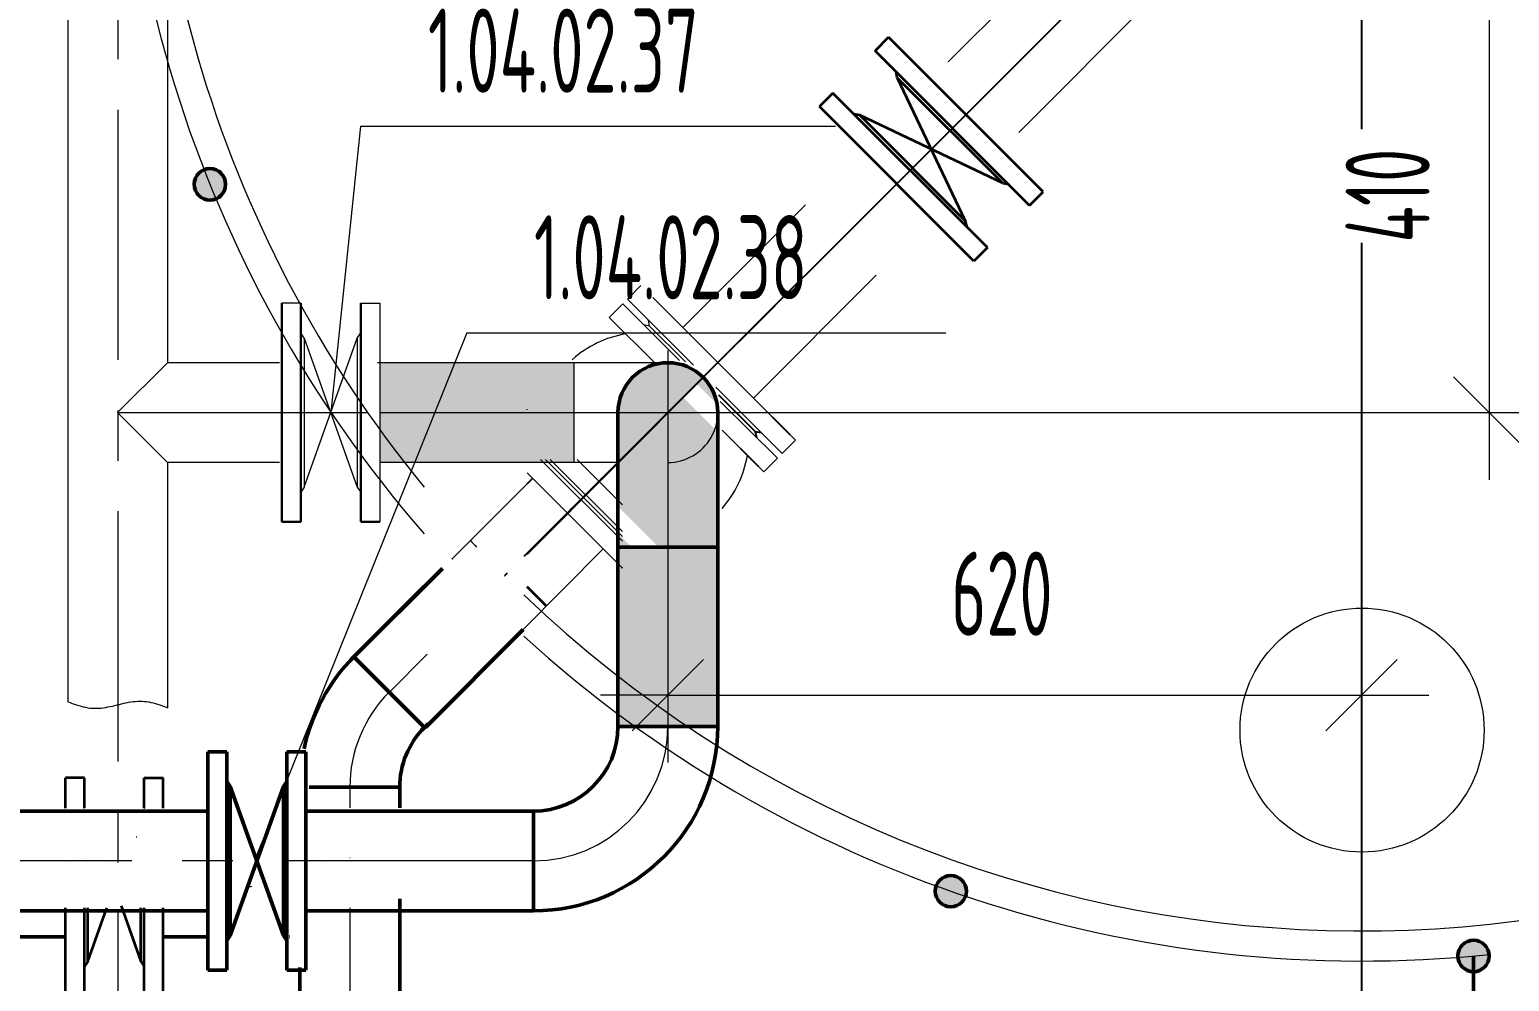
# Model space of a CAD drawing. Header units: millimetres. Extents: x -2281 to 17340, y -2563 to 4166.
# Drawn here: x 559.22 to 603.23, y 430.45 to 458.75 of the extents above; entities that cross this region are included whole.
import ezdxf

# ---------------------------------------------------------------- set-up
doc = ezdxf.new("R2010")
doc.units = ezdxf.units.MM
for name, pattern in [('K5LT32775', [0]), ('K5LT32783', [0]), ('K5LT32784', [0]), ('K5LT32788', [0]), ('K5LT32789', [0]), ('K5LT32794', [0]), ('K5LT32801', [0]), ('K5LT32832', [0]), ('K5LT32841', [0]), ('K5LT32842', [0.2, 0.125, -0.025, 0.025, -0.025]), ('K5LT32849', [0]), ('K5LT32850', [180.2, 120, -30, 0.2, -30]), ('K5LT32852', [6.25, 4.75, -1.5]), ('K5LT32855', [0]), ('K5LT32873', [11.999999, 6, -6]), ('K5LT_AXLED', [11.939881, 7.439881, -1.5, 1.5, -1.5]), ('K5LT_THIN', [0]), ('K5LT_THIN_INCLUDED_TO_HATCHING', [0])]:
    doc.linetypes.add(name, pattern=pattern)
doc.layers.add('Системный слой', color=7, linetype='Continuous')
doc.styles.add('KDIMTEXTSTYLE', font='GOST_AU.SHX', dxfattribs={"width": 0.96, "oblique": 15, "height": 5})
doc.styles.add('KTEXTSTYLE', font='GOST_AU.SHX', dxfattribs={"width": 0.96, "height": 5})
doc.dimstyles.new('KDIMSTYLE (0.03)', dxfattribs={"dimtxt": 5, "dimasz": 1, "dimexe": 2, "dimexo": 0, "dimgap": 1, "dimtad": 1, "dimlfac": 30, "dimtxsty": 'KDIMTEXTSTYLE', "dimsah": 1, "dimcen": 0, "dimdle": 1, "dimadec": 0, "dimazin": 0, "dimtfac": 0.667, "dimtmove": 0, "dimatfit": 3, "dimfxl": 1, "dimtvp": 1, "dimtolj": 1, "dimtzin": 0, "dimarcsym": 0})

# ---------------------------------------------------------------- blocks, each defined once
blk = doc.blocks.new('U773')
at = {"layer": 'Системный слой', "color": 7, "linetype": 'K5LT_THIN_INCLUDED_TO_HATCHING', "lineweight": 13}
for p, q in [((560.362, 438.763), (560.427, 438.738)), ((560.427, 438.738), (560.493, 438.714)), ((562.097, 438.732), (562.164, 438.745)), ((562.164, 438.745), (562.232, 438.757)), ((562.232, 438.757), (562.299, 438.766)), ((562.299, 438.766), (562.366, 438.773)), ((562.366, 438.773), (562.433, 438.778)), ((562.433, 438.778), (562.5, 438.779)), ((562.5, 438.779), (562.567, 438.778)), ((562.567, 438.778), (562.634, 438.774)), ((562.634, 438.774), (562.7, 438.767)), ((562.7, 438.767), (562.766, 438.757)), ((562.766, 438.757), (562.832, 438.744)), ((562.832, 438.744), (562.898, 438.729)), ((560.493, 438.714), (560.558, 438.69)), ((560.558, 438.69), (560.623, 438.667)), ((560.623, 438.667), (560.689, 438.647)), ((560.689, 438.647), (560.755, 438.628)), ((560.755, 438.628), (560.82, 438.611)), ((560.82, 438.611), (560.886, 438.597)), ((560.886, 438.597), (560.952, 438.585)), ((560.952, 438.585), (561.019, 438.576)), ((561.019, 438.576), (561.085, 438.57)), ((561.085, 438.57), (561.152, 438.567)), ((561.152, 438.567), (561.218, 438.567)), ((561.218, 438.567), (561.285, 438.57)), ((561.285, 438.57), (561.353, 438.575)), ((561.353, 438.575), (561.42, 438.583)), ((561.42, 438.583), (561.487, 438.594)), ((561.487, 438.594), (561.555, 438.606)), ((561.555, 438.606), (561.622, 438.62)), ((561.622, 438.62), (561.69, 438.635)), ((561.69, 438.635), (561.758, 438.651)), ((561.758, 438.651), (561.826, 438.668)), ((561.826, 438.668), (561.893, 438.685)), ((561.893, 438.685), (561.961, 438.702)), ((561.961, 438.702), (562.029, 438.717)), ((562.029, 438.717), (562.097, 438.732)), ((562.898, 438.729), (562.964, 438.711)), ((562.964, 438.711), (563.029, 438.691)), ((563.029, 438.691), (563.095, 438.669)), ((563.095, 438.669), (563.16, 438.647)), ((563.16, 438.647), (563.225, 438.622)), ((563.225, 438.622), (563.291, 438.598)), ((563.291, 438.598), (563.329, 438.583))]:
    blk.add_line(p, q, dxfattribs=at)
blk = doc.blocks.new('U970')
at = {"layer": 'Системный слой', "color": 5, "linetype": 'K5LT32775', "lineweight": 50, "true_color": 0x0000ff}
for p, q in [((576.72, 438.027), (579.687, 438.027)), ((574.204, 435.511), (574.204, 432.544))]:
    blk.add_line(p, q, dxfattribs=at)
at = {"layer": 'Системный слой', "color": 30, "linetype": 'K5LT_AXLED', "lineweight": 13, "true_color": 0xff8000}
blk.add_arc((574.204, 438.027), 4, 270, 0, dxfattribs=at)
at = {"layer": 'Системный слой', "color": 5, "linetype": 'K5LT32775', "lineweight": 50, "true_color": 0x0000ff}
for radius in [5.483, 2.517]:
    blk.add_arc((574.204, 438.027), radius, 270, 0, dxfattribs=at)
blk = doc.blocks.new('U969')
at = {"layer": 'Системный слой', "true_color": 0xffffff}
blk.add_hatch(color=7, dxfattribs=at).paths.add_polyline_path([(576.72, 443.357), (576.72, 438.027), (579.687, 438.027), (579.687, 443.369)])
at = {"layer": 'Системный слой', "color": 30, "linetype": 'K5LT_AXLED', "lineweight": 13, "true_color": 0xff8000}
for p, q in [((578.204, 449.204), (578.204, 438.027)), ((574.204, 434.027), (549.472, 434.027))]:
    blk.add_line(p, q, dxfattribs=at)
at = {"layer": 'Системный слой', "color": 5, "linetype": 'K5LT32775', "lineweight": 50, "true_color": 0x0000ff}
for p, q in [((576.72, 447.361), (576.72, 438.027)), ((579.687, 447.361), (579.687, 438.027)), ((576.72, 443.357), (579.687, 443.357)), ((564.525, 437.277), (564.525, 430.777)), ((565.092, 437.277), (564.525, 437.277)), ((564.525, 437.053), (564.525, 436.311)), ((565.092, 437.277), (565.092, 430.777)), ((566.87, 437.277), (566.87, 430.777)), ((566.87, 437.277), (567.437, 437.277)), ((567.437, 437.277), (567.437, 430.777)), ((567.437, 437.053), (567.437, 436.311)), ((565.192, 436.244), (565.092, 436.394)), ((565.192, 436.244), (566.77, 431.811)), ((565.192, 431.811), (566.77, 436.244)), ((565.192, 436.244), (565.192, 431.811)), ((566.77, 436.244), (566.87, 436.394)), ((566.77, 436.244), (566.77, 431.811)), ((551.163, 435.511), (564.525, 435.511)), ((574.204, 435.511), (567.437, 435.511)), ((564.525, 432.544), (551.163, 432.544)), ((574.204, 432.544), (567.437, 432.544)), ((565.192, 431.811), (565.092, 431.661)), ((566.77, 431.811), (566.87, 431.661)), ((565.092, 430.777), (564.525, 430.777)), ((566.87, 430.777), (567.437, 430.777))]:
    blk.add_line(p, q, dxfattribs=at)
for centre, start, end in [((578.204, 447.361), 0, 180), ((551.163, 434.027), 90, 270)]:
    blk.add_arc(centre, 1.483, start, end, dxfattribs=at)
at = {"layer": 'Системный слой'}
blk.add_blockref('U970', (0, 0), dxfattribs=at)
blk = doc.blocks.new('U1026')
at = {"layer": 'Системный слой', "color": 3, "linetype": 'K5LT32849', "lineweight": 18, "true_color": 0x00ff00}
blk.add_circle((598.847, 437.919), 3.629, dxfattribs=at)
blk = doc.blocks.new('U1022')
at = {"layer": 'Системный слой'}
blk.add_blockref('U1026', (0, 0), dxfattribs=at)
blk = doc.blocks.new('U1021')
at = {"layer": 'Системный слой', "color": 3, "linetype": 'K5LT32850', "lineweight": 25, "true_color": 0x00ff00}
for p, q in [((598.829, 506.811), (598.829, 429.157)), ((626.284, 495.439), (573.92, 443.076)), ((573.426, 442.582), (573.346, 442.502))]:
    blk.add_line(p, q, dxfattribs=at)
at = {"layer": 'Системный слой', "color": 3, "linetype": 'K5LT32849', "lineweight": 18, "true_color": 0x00ff00}
for start, end in [(226.2767, 34.5715), (173.1088, 219.3309), (222.6627, 223.1012), (225, 225.0218)]:
    blk.add_arc((598.829, 467.984), 36.037, start, end, dxfattribs=at)
at = {"layer": 'Системный слой'}
blk.add_blockref('U1022', (0, 0), dxfattribs=at)
blk = doc.blocks.new('U1032')
at = {"layer": 'Системный слой', "true_color": 0xffffff}
blk.add_hatch(color=7, dxfattribs=at).paths.add_polyline_path([(569.636, 445.877), (575.404, 445.877), (575.404, 448.844), (569.636, 448.844)])
at = {"layer": 'Системный слой', "color": 7, "linetype": 'K5LT_THIN_INCLUDED_TO_HATCHING', "lineweight": 13}
for p, q in [((569.636, 450.611), (569.636, 444.111)), ((578.205, 448.844), (569.569, 448.844)), ((575.404, 448.844), (575.404, 445.877)), ((576.736, 445.877), (569.636, 445.877))]:
    blk.add_line(p, q, dxfattribs=at)
at = {"layer": 'Системный слой', "color": 30, "linetype": 'K5LT_AXLED', "lineweight": 13, "true_color": 0xff8000}
blk.add_line((569.636, 447.361), (575.404, 447.361), dxfattribs=at)
blk = doc.blocks.new('U1054')
at = {"layer": 'Системный слой', "color": 5, "linetype": 'K5LT32832', "lineweight": 35, "true_color": 0x0000ff}
for p, q in [((560.864, 423.173), (560.297, 423.173)), ((560.297, 423.173), (560.297, 416.673)), ((560.297, 422.949), (560.297, 422.207)), ((560.864, 423.173), (560.864, 416.673)), ((562.642, 423.173), (562.642, 416.673)), ((562.642, 423.173), (563.209, 423.173)), ((563.209, 423.173), (563.209, 416.673)), ((563.209, 422.949), (563.209, 422.207)), ((560.964, 422.14), (560.864, 422.29)), ((560.964, 422.14), (562.542, 417.706)), ((560.964, 417.706), (562.542, 422.14)), ((560.964, 422.14), (560.964, 417.706)), ((562.542, 422.14), (562.642, 422.29)), ((562.542, 422.14), (562.542, 417.706)), ((560.964, 417.706), (560.864, 417.556)), ((562.542, 417.706), (562.642, 417.556)), ((560.864, 416.673), (560.297, 416.673)), ((562.642, 416.673), (563.209, 416.673))]:
    blk.add_line(p, q, dxfattribs=at)
blk = doc.blocks.new('U1055')
at = {"layer": 'Системный слой', "color": 5, "linetype": 'K5LT32775', "lineweight": 50, "true_color": 0x0000ff}
for p, q in [((567.263, 423.929), (570.23, 423.929)), ((564.747, 421.412), (564.747, 418.445))]:
    blk.add_line(p, q, dxfattribs=at)
at = {"layer": 'Системный слой', "color": 30, "linetype": 'K5LT_AXLED', "lineweight": 13, "true_color": 0xff8000}
blk.add_arc((564.747, 423.929), 4, 270, 0, dxfattribs=at)
at = {"layer": 'Системный слой', "color": 5, "linetype": 'K5LT32775', "lineweight": 50, "true_color": 0x0000ff}
for radius in [5.483, 2.517]:
    blk.add_arc((564.747, 423.929), radius, 270, 0, dxfattribs=at)
blk = doc.blocks.new('U1056')
at = {"layer": 'Системный слой', "color": 5, "linetype": 'K5LT32775', "lineweight": 50, "true_color": 0x0000ff}
for p, q in [((570.967, 438), (568.869, 440.098)), ((570.23, 436.221), (567.534, 436.221))]:
    blk.add_line(p, q, dxfattribs=at)
for radius, end in [(5.483, 167.9675), (2.517, 180)]:
    blk.add_arc((572.747, 436.221), radius, 135, end, dxfattribs=at)
at = {"layer": 'Системный слой', "color": 30, "linetype": 'K5LT_AXLED', "lineweight": 13, "true_color": 0xff8000}
blk.add_arc((572.747, 436.221), 4, 135, 180, dxfattribs=at)
blk = doc.blocks.new('U1053')
at = {"layer": 'Системный слой', "color": 5, "linetype": 'K5LT32775', "lineweight": 50, "true_color": 0x0000ff}
for p, q in [((570.23, 432.9), (570.23, 423.929)), ((567.263, 430.864), (567.263, 423.929)), ((560.297, 421.406), (554.759, 421.412)), ((564.747, 421.412), (563.209, 421.412)), ((560.297, 418.44), (554.759, 418.445)), ((564.747, 418.445), (563.209, 418.44))]:
    blk.add_line(p, q, dxfattribs=at)
at = {"layer": 'Системный слой', "color": 200, "linetype": 'K5LT32784', "lineweight": 50, "true_color": 0xbf00ff}
for p, q in [((570.23, 423.929), (567.263, 423.929)), ((564.747, 418.445), (564.747, 421.412))]:
    blk.add_line(p, q, dxfattribs=at)
at = {"layer": 'Системный слой', "color": 5, "linetype": 'K5LT32775', "lineweight": 50, "true_color": 0x0000ff}
blk.add_arc((554.759, 419.929), 1.483, 90, 270, dxfattribs=at)
at = {"layer": 'Системный слой'}
for name in ['U1056', 'U1055', 'U1054']:
    blk.add_blockref(name, (0, 0), dxfattribs=at)
blk = doc.blocks.new('U1059')
at = {"layer": 'Системный слой', "color": 151, "linetype": 'K5LT32789', "lineweight": 35, "true_color": 0x7fbfff}
for p, q in [((560.855, 436.504), (560.288, 436.504)), ((560.288, 435.597), (560.288, 436.504)), ((560.855, 435.597), (560.855, 436.504)), ((562.633, 436.504), (563.2, 436.504)), ((562.633, 435.597), (562.633, 436.504)), ((563.2, 435.597), (563.2, 436.504)), ((560.87, 435.597), (560.855, 435.621)), ((562.618, 435.597), (562.633, 435.621)), ((560.288, 434.114), (560.288, 434.114)), ((560.855, 434.114), (560.855, 434.114)), ((560.955, 434.114), (560.955, 434.114)), ((561.438, 434.114), (561.438, 434.114)), ((562.05, 434.114), (562.05, 434.114)), ((562.533, 434.114), (562.533, 434.114)), ((562.633, 434.114), (562.633, 434.114)), ((563.2, 434.114), (563.2, 434.114)), ((561.744, 433.254), (561.744, 433.254)), ((561.744, 433.254), (561.744, 433.254)), ((560.288, 430.004), (560.288, 432.631)), ((560.855, 430.004), (560.855, 432.631)), ((560.955, 431.038), (561.522, 432.631)), ((560.955, 431.038), (560.955, 432.631)), ((561.942, 432.697), (562.533, 431.038)), ((562.533, 431.038), (562.533, 432.631)), ((562.633, 430.004), (562.633, 432.631)), ((563.2, 430.004), (563.2, 432.631)), ((560.288, 430.228), (560.288, 430.971)), ((560.955, 431.038), (560.855, 430.888)), ((562.533, 431.038), (562.633, 430.888)), ((563.2, 430.228), (563.2, 430.971)), ((560.855, 430.004), (560.288, 430.004)), ((562.633, 430.004), (563.2, 430.004))]:
    blk.add_line(p, q, dxfattribs=at)
blk = doc.blocks.new('U1058')
at = {"layer": 'Системный слой', "color": 151, "linetype": 'K5LT32788', "lineweight": 50, "true_color": 0x7fbfff}
for p, q in [((545.576, 436.062), (545.576, 434.738)), ((549.914, 434.738), (544.098, 434.738)), ((548.103, 431.771), (548.103, 434.738)), ((549.792, 431.771), (544.098, 431.771)), ((560.288, 431.771), (552.759, 431.771)), ((564.541, 431.771), (563.2, 431.771)), ((545.564, 430.288), (542.609, 430.288))]:
    blk.add_line(p, q, dxfattribs=at)
at = {"layer": 'Системный слой', "color": 6, "linetype": 'K5LT32852', "lineweight": 25, "true_color": 0xff00ff}
for p, q in [((562.407, 434.738), (562.392, 434.738)), ((562.971, 431.771), (562.966, 431.771))]:
    blk.add_line(p, q, dxfattribs=at)
at = {"layer": 'Системный слой', "color": 6, "linetype": 'K5LT32801', "lineweight": 50, "true_color": 0xff00ff}
blk.add_line((563.2, 434.738), (563.2, 434.738), dxfattribs=at)
at = {"layer": 'Системный слой', "color": 211, "linetype": 'K5LT32783', "lineweight": 50, "true_color": 0xff7fff}
for p, q in [((551.276, 431.771), (551.275, 431.771)), ((566.967, 431.771), (566.952, 431.771))]:
    blk.add_line(p, q, dxfattribs=at)
at = {"layer": 'Системный слой', "color": 151, "linetype": 'K5LT32788', "lineweight": 50, "true_color": 0x7fbfff}
blk.add_arc((544.067, 433.254), 1.484, 88.8095, 271.1905, dxfattribs=at)
at = {"layer": 'Системный слой'}
blk.add_blockref('U1059', (0, 0), dxfattribs=at)
blk = doc.blocks.new('U1057')
at = {"layer": 'Системный слой', "color": 5, "linetype": 'K5LT32873', "lineweight": 5, "true_color": 0x0000ff}
for p, q in [((590.779, 462.032), (578.653, 449.887)), ((592.878, 459.936), (580.753, 447.791)), ((577.003, 450.734), (577.403, 451.135)), ((582.003, 446.543), (577.403, 451.135)), ((578.967, 448.773), (577.003, 450.734)), ((576.861, 450.593), (576.461, 450.192)), ((577.817, 448.838), (576.461, 450.192)), ((578.546, 448.91), (576.861, 450.593)), ((577.663, 449.934), (577.486, 449.969)), ((577.663, 449.934), (577.628, 450.11)), ((578.731, 448.867), (577.663, 449.934)), ((578.731, 448.867), (577.663, 449.934)), ((581.602, 446.142), (579.626, 448.115)), ((580.801, 446.801), (579.721, 447.879)), ((581.461, 446), (579.764, 447.694)), ((581.061, 445.599), (579.817, 446.841)), ((581.602, 446.142), (582.003, 446.543)), ((576.851, 443.538), (574.421, 445.964)), ((576.851, 443.679), (574.562, 445.964)), ((576.851, 443.821), (574.704, 445.964)), ((576.851, 444.621), (575.506, 445.964)), ((581.461, 446), (581.061, 445.599)), ((576.851, 442.737), (574.017, 445.566)), ((574.017, 445.244), (571.777, 443)), ((576.278, 443.309), (573.897, 440.912))]:
    blk.add_line(p, q, dxfattribs=at)
at = {"layer": 'Системный слой', "color": 30, "linetype": 'K5LT_AXLED', "lineweight": 13, "true_color": 0xff8000}
for p, q in [((574.017, 443.145), (591.829, 460.984)), ((572.534, 441.659), (572.534, 441.659)), ((569.926, 439.047), (571.051, 440.173))]:
    blk.add_line(p, q, dxfattribs=at)
at = {"layer": 'Системный слой', "color": 6, "linetype": 'K5LT32852', "lineweight": 25, "true_color": 0xff00ff}
for p, q in [((579.303, 448.438), (579.298, 448.443)), ((579.161, 448.297), (579.156, 448.302)), ((579.232, 448.367), (579.227, 448.372)), ((579.232, 448.367), (579.227, 448.372)), ((578.761, 447.896), (578.755, 447.901)), ((580.801, 446.801), (579.721, 447.879)), ((574.02, 447.447), (574.017, 447.45)), ((581.844, 446.701), (581.319, 447.226)), ((580.801, 446.801), (580.836, 446.624)), ((580.801, 446.801), (580.977, 446.766)), ((580.902, 445.758), (580.377, 446.282)), ((574.178, 445.405), (574.017, 445.244)), ((571.792, 443.015), (571.777, 443)), ((576.851, 442.737), (576.844, 442.744))]:
    blk.add_line(p, q, dxfattribs=at)
at = {"layer": 'Системный слой', "color": 6, "linetype": 'K5LT32794', "lineweight": 35, "true_color": 0xff00ff}
blk.add_line((574.582, 441.611), (574.017, 442.175), dxfattribs=at)
at = {"layer": 'Системный слой', "color": 5, "linetype": 'K5LT32873', "lineweight": 5, "true_color": 0x0000ff}
for start, end in [(99.3746, 132.1064), (318.425, 350.7173)]:
    blk.add_arc((577.466, 446.598), 3.144, start, end, dxfattribs=at)
at = {"layer": 'Системный слой'}
blk.add_blockref('U1058', (0, 0), dxfattribs=at)
blk = doc.blocks.new('U1052')
at = {"layer": 'Системный слой', "color": 30, "linetype": 'K5LT_AXLED', "lineweight": 13, "true_color": 0xff8000}
for p, q in [((568.747, 436.221), (568.747, 435.606)), ((568.747, 434.12), (568.747, 434.114)), ((561.744, 433.254), (561.744, 433.254)), ((565.772, 433.254), (565.78, 433.254)), ((568.747, 432.635), (568.747, 423.929))]:
    blk.add_line(p, q, dxfattribs=at)
at = {"layer": 'Системный слой', "color": 211, "linetype": 'K5LT32783', "lineweight": 50, "true_color": 0xff7fff}
for p, q in [((565.78, 434.114), (565.78, 434.114)), ((567.884, 434.114), (567.884, 434.114)), ((565.78, 433.277), (565.78, 433.254))]:
    blk.add_line(p, q, dxfattribs=at)
at = {"layer": 'Системный слой'}
for name in ['U1057', 'U1053']:
    blk.add_blockref(name, (0, 0), dxfattribs=at)
blk = doc.blocks.new('U1051')
at = {"layer": 'Системный слой', "color": 5, "linetype": 'K5LT32775', "lineweight": 50, "true_color": 0x0000ff}
for p, q in [((568.869, 440.098), (571.498, 442.721)), ((570.994, 437.996), (573.897, 440.912))]:
    blk.add_line(p, q, dxfattribs=at)
at = {"layer": 'Системный слой', "color": 211, "linetype": 'K5LT32783', "lineweight": 50, "true_color": 0xff7fff}
for p, q in [((572.534, 439.558), (572.534, 439.558)), ((570.967, 438), (571.081, 438.114)), ((570.23, 436.221), (570.23, 435.606))]:
    blk.add_line(p, q, dxfattribs=at)
at = {"layer": 'Системный слой'}
blk.add_blockref('U1052', (0, 0), dxfattribs=at)
blk = doc.blocks.new('U1069')
at = {"layer": 'Системный слой', "color": 5, "linetype": 'K5LT32832', "lineweight": 35, "true_color": 0x0000ff}
for p, q in [((584.367, 458.119), (584.768, 458.52)), ((588.963, 453.523), (584.367, 458.119)), ((589.364, 453.924), (584.768, 458.52)), ((585.027, 457.318), (584.992, 457.495)), ((585.027, 457.318), (587.046, 453.067)), ((588.162, 454.183), (585.027, 457.318)), ((583.11, 456.861), (582.709, 456.461)), ((587.706, 452.265), (583.11, 456.861)), ((587.305, 451.865), (582.709, 456.461)), ((583.911, 456.202), (583.734, 456.237)), ((588.162, 454.183), (583.911, 456.202)), ((587.046, 453.067), (583.911, 456.202)), ((589.206, 454.082), (588.681, 454.607)), ((588.162, 454.183), (588.339, 454.148)), ((588.963, 453.523), (589.364, 453.924)), ((587.046, 453.067), (587.081, 452.89)), ((587.147, 452.023), (586.622, 452.548)), ((587.706, 452.265), (587.305, 451.865))]:
    blk.add_line(p, q, dxfattribs=at)
blk = doc.blocks.new('D227')
at = {"layer": 'Системный слой', "color": 7, "linetype": 'K5LT_THIN', "lineweight": 13}
for p, q in [((646.995, 467.984), (646.995, 469.984)), ((648.056, 466.924), (645.935, 469.045)), ((598.829, 467.984), (648.995, 467.984)), ((646.995, 467.984), (646.995, 367.818)), ((645.935, 368.878), (648.056, 366.757)), ((598.829, 367.818), (648.995, 367.818)), ((646.995, 367.818), (646.995, 365.818))]:
    blk.add_line(p, q, dxfattribs=at)
blk.add_wipeout([(645.745, 415.388), (642.177, 415.388), (642.177, 420.214), (645.745, 420.214)]).dxf.layer = 'Системный слой'
at = {"layer": 'Системный слой', "color": 7, "insert": (642.728, 415.388), "char_height": 2.5, "attachment_point": 1, "rotation": 90, "style": 'KTEXTSTYLE'}
blk.add_mtext('\\H3.5;\\W0.965;\\Q15;\\Q0;\\W0.715;\\H2.50;3005', dxfattribs=at)
blk = doc.blocks.new('KDIMARROW_03')
at = {"layer": 'Системный слой', "color": 0, "linetype": 'K5LT_THIN', "lineweight": 13}
for p, q in [((-1.061, -1.061), (1.061, 1.061)), ((0, 0), (-1, 0)), ((0, 0), (2, 0))]:
    blk.add_line(p, q, dxfattribs=at)
blk = doc.blocks.new('D235')
at = {"layer": 'Системный слой', "color": 7, "linetype": 'K5LT_THIN', "lineweight": 13}
for p, q in [((602.627, 460.977), (602.627, 462.977)), ((603.687, 459.917), (601.566, 462.038)), ((591.822, 460.977), (604.627, 460.977)), ((602.627, 460.977), (602.627, 447.361)), ((601.566, 448.421), (603.687, 446.3)), ((578.205, 447.361), (604.627, 447.361)), ((602.627, 447.361), (602.627, 445.361))]:
    blk.add_line(p, q, dxfattribs=at)
blk.add_wipeout([(601.377, 452.416), (597.809, 452.416), (597.809, 455.782), (601.377, 455.782)]).dxf.layer = 'Системный слой'
at = {"layer": 'Системный слой', "color": 7, "insert": (598.359, 452.416), "char_height": 2.5, "attachment_point": 1, "rotation": 90, "style": 'KTEXTSTYLE'}
blk.add_mtext('\\H3.5;\\W0.965;\\Q15;\\Q0;\\W0.715;\\H2.50;410', dxfattribs=at)
blk = doc.blocks.new('D236')
at = {"layer": 'Системный слой', "color": 7, "linetype": 'K5LT_THIN', "lineweight": 13}
for p, q in [((598.829, 447.538), (598.829, 436.96)), ((578.205, 447.361), (578.205, 436.96)), ((579.265, 440.02), (577.144, 437.899)), ((597.768, 437.899), (599.889, 440.02)), ((578.205, 438.96), (576.205, 438.96)), ((578.205, 438.96), (598.829, 438.96)), ((598.829, 438.96), (600.829, 438.96))]:
    blk.add_line(p, q, dxfattribs=at)
blk.add_wipeout([(586.632, 440.21), (586.632, 443.778), (590.251, 443.778), (590.251, 440.21)]).dxf.layer = 'Системный слой'
at = {"layer": 'Системный слой', "color": 7, "insert": (586.632, 443.227), "char_height": 2.5, "attachment_point": 1, "style": 'KTEXTSTYLE'}
blk.add_mtext('\\H3.5;\\W0.965;\\Q15;\\Q0;\\W0.715;\\H2.50;620', dxfattribs=at)
blk = doc.blocks.new('U1323')
at = {"layer": 'Системный слой', "color": 7, "linetype": 'K5LT_THIN', "lineweight": 13}
for q in [(565.945, 434.114), (586.474, 449.727)]:
    blk.add_line((572.222, 449.727), q, dxfattribs=at)
at = {"layer": 'Системный слой', "color": 7, "insert": (574.222, 453.227), "char_height": 2.5, "attachment_point": 1, "style": 'KTEXTSTYLE'}
blk.add_mtext('\\H3.5;\\W0.965;\\Q15;\\Q0;\\W0.715;\\H2.50;{\\c255;1.04.02.38}', dxfattribs=at)
blk = doc.blocks.new('U1324')
at = {"layer": 'Системный слой', "color": 7, "linetype": 'K5LT_THIN', "lineweight": 13}
for q in [(568.18, 447.361), (583.19, 455.873)]:
    blk.add_line((569.069, 455.873), q, dxfattribs=at)
at = {"layer": 'Системный слой', "color": 7, "insert": (571.069, 459.373), "char_height": 2.5, "attachment_point": 1, "style": 'KTEXTSTYLE'}
blk.add_mtext('\\H3.5;\\W0.965;\\Q15;\\Q0;\\W0.715;\\H2.50;1.04.02.37', dxfattribs=at)

msp = doc.modelspace()

# ---------------------------------------------------------------- hatches: boundary and pattern name
at = {"layer": 'Системный слой', "true_color": 0x7d9ec0}
for points in [[(564.58561, 453.6811), (564.43066, 453.70757), (564.29329, 453.784), (564.18909, 453.9017), (564.12988, 454.04732), (564.12238, 454.20434), (564.16745, 454.35494), (564.25996, 454.48203), (564.38943, 454.57119), (564.54116, 454.61231), (564.69792, 454.60071), (564.84195, 454.53772), (564.95689, 454.43048), (565.0297, 454.29116), (565.05228, 454.14776), (565.0258, 453.99281), (564.94938, 453.85544), (564.83167, 453.75124), (564.68605, 453.69203)], [(586.61782, 432.66183), (586.46287, 432.68831), (586.3255, 432.76473), (586.2213, 432.88243), (586.16209, 433.02805), (586.15459, 433.18507), (586.19966, 433.33567), (586.29217, 433.46276), (586.42164, 433.55193), (586.57336, 433.59304), (586.73013, 433.58145), (586.87416, 433.51846), (586.9891, 433.41122), (587.06191, 433.2719), (587.08448, 433.1285), (587.05801, 432.97354), (586.98158, 432.83618), (586.86388, 432.73198), (586.71826, 432.67277)], [(602.16203, 430.73556), (602.00708, 430.76204), (601.86971, 430.83846), (601.76551, 430.95616), (601.7063, 431.10178), (601.69881, 431.2588), (601.74388, 431.4094), (601.83639, 431.53649), (601.96585, 431.62565), (602.11758, 431.66677), (602.27435, 431.65518), (602.41837, 431.59218), (602.53331, 431.48494), (602.60612, 431.34563), (602.6287, 431.20223), (602.60222, 431.04727), (602.5258, 430.9099), (602.4081, 430.8057), (602.26248, 430.7465)]]:
    msp.add_hatch(color=153, dxfattribs=at).paths.add_polyline_path(points)
at = {"layer": 'Системный слой', "true_color": 0x0000ff}
for points in [[(564.58561, 453.6811), (564.43066, 453.70757), (564.29329, 453.784), (564.18909, 453.9017), (564.12988, 454.04732), (564.12238, 454.20434), (564.16745, 454.35494), (564.25996, 454.48203), (564.38943, 454.57119), (564.54116, 454.61231), (564.69792, 454.60071), (564.84195, 454.53772), (564.95689, 454.43048), (565.0297, 454.29116), (565.05228, 454.14776), (565.0258, 453.99281), (564.94938, 453.85544), (564.83167, 453.75124), (564.68605, 453.69203)], [(586.61782, 432.66183), (586.46287, 432.68831), (586.3255, 432.76473), (586.2213, 432.88243), (586.16209, 433.02805), (586.15459, 433.18507), (586.19966, 433.33567), (586.29217, 433.46276), (586.42164, 433.55193), (586.57336, 433.59304), (586.73013, 433.58145), (586.87416, 433.51846), (586.9891, 433.41122), (587.06191, 433.2719), (587.08448, 433.1285), (587.05801, 432.97354), (586.98158, 432.83618), (586.86388, 432.73198), (586.71826, 432.67277)], [(602.16203, 430.73556), (602.00708, 430.76204), (601.86971, 430.83846), (601.76551, 430.95616), (601.7063, 431.10178), (601.69881, 431.2588), (601.74388, 431.4094), (601.83639, 431.53649), (601.96585, 431.62565), (602.11758, 431.66677), (602.27435, 431.65518), (602.41837, 431.59218), (602.53331, 431.48494), (602.60612, 431.34563), (602.6287, 431.20223), (602.60222, 431.04727), (602.5258, 430.9099), (602.4081, 430.8057), (602.26248, 430.7465)]]:
    msp.add_hatch(color=5, dxfattribs=at).paths.add_polyline_path(points)
at = {"layer": 'Системный слой', "true_color": 0xffffff}
h = msp.add_hatch(color=7, dxfattribs=at)
h.paths.add_polyline_path([(576.72048, 444.56774), (577.68932, 443.60045), (577.88065, 443.40942), (578.27926, 443.50223), (578.66243, 443.64603), (579.02367, 443.83838), (579.35687, 444.07603), (579.65637, 444.35495), (579.68714, 444.38807), (579.68714, 446.78712), (578.65843, 447.81418), (576.72048, 445.87623)])
h.paths.add_polyline_path([(578.65843, 447.81418), (577.71138, 448.75972), (577.45639, 448.64177), (577.22821, 448.47786), (577.03503, 448.27386), (576.88378, 448.0371), (576.77988, 447.77607), (576.72706, 447.50013), (576.72048, 447.3605), (576.72048, 445.87623)])
h.paths.add_polyline_path([(579.05913, 448.21488), (578.44972, 448.82331), (578.16949, 448.84344), (577.89049, 448.81037), (577.71138, 448.75972), (578.65843, 447.81418)])
h.paths.add_polyline_path([(579.05913, 448.21488), (579.66622, 447.60875), (579.62246, 447.79375), (579.12984, 448.28559)])
h.paths.add_polyline_path([(579.12984, 448.28559), (579.62246, 447.79375), (579.52755, 448.02982), (579.20055, 448.3563)])
h.paths.add_polyline_path([(579.20055, 448.3563), (579.52755, 448.02982), (579.37761, 448.26741), (579.25316, 448.40891)])
h.paths.add_polyline_path([(578.871, 448.68532), (579.20055, 448.3563), (579.25316, 448.40891), (579.03665, 448.58796)])
h.paths.add_polyline_path([(578.63478, 448.77985), (579.12984, 448.28559), (579.20055, 448.3563), (578.871, 448.68532)])
h.paths.add_polyline_path([(579.12984, 448.28559), (578.63478, 448.77985), (578.44972, 448.82331), (579.05913, 448.21488)])
h.paths.add_polyline_path([(579.68714, 444.38807), (579.39168, 444.10487), (579.06194, 443.86245), (578.70349, 443.66493), (578.32243, 443.51563), (577.9252, 443.41711), (577.88065, 443.40942), (577.92965, 443.36051), (579.68714, 443.3605)])
h.paths.add_polyline_path([(576.84455, 443.36051), (576.72048, 443.48438), (576.72048, 443.36051)])
h.paths.add_polyline_path([(576.72048, 443.48438), (576.84455, 443.36051), (576.98608, 443.36051), (576.72048, 443.62568)])
h.paths.add_polyline_path([(576.72048, 443.62568), (576.98608, 443.36051), (577.12762, 443.36051), (576.72048, 443.76699)])

# ---------------------------------------------------------------- linework, layer by layer
at = {"layer": 'Системный слой', "color": 7, "linetype": 'K5LT_THIN', "lineweight": 13}
for p, q in [((563.32285, 485.41974), (563.3287, 448.84384)), ((560.36203, 473.79172), (560.36203, 438.76283)), ((567.29068, 450.61051), (566.72401, 450.61051)), ((566.72401, 450.38659), (566.72401, 449.64418)), ((569.06928, 450.61051), (569.63594, 450.61051)), ((569.63594, 450.38659), (569.63594, 449.64418)), ((567.39068, 449.57717), (567.29068, 449.72717)), ((567.39068, 449.57717), (568.96928, 445.14384)), ((567.39068, 445.14384), (568.96928, 449.57717)), ((567.39068, 449.57717), (567.39068, 445.14384)), ((568.96928, 449.57717), (569.06928, 449.72717)), ((568.96928, 449.57717), (568.96928, 445.14384)), ((561.83952, 447.36051), (563.32285, 448.84384)), ((566.65735, 448.84384), (563.32285, 448.84384)), ((563.32285, 445.87717), (561.83952, 447.36051)), ((566.65735, 445.87717), (563.32285, 445.87717)), ((563.3287, 445.87717), (563.3287, 438.58332)), ((567.39068, 445.14384), (567.29068, 444.99384)), ((568.96928, 445.14384), (569.06928, 444.99384))]:
    msp.add_line(p, q, dxfattribs=at)
at = {"layer": 'Системный слой', "color": 30, "linetype": 'K5LT_AXLED', "lineweight": 13, "true_color": 0xff8000}
for p, q in [((561.84537, 480.24427), (561.84537, 335.34384)), ((561.83952, 447.36051), (578.20475, 447.36051))]:
    msp.add_line(p, q, dxfattribs=at)
at = {"layer": 'Системный слой', "color": 7, "linetype": 'K5LT32841', "lineweight": 30}
for p, q in [((566.72401, 450.61051), (566.72401, 444.11051)), ((567.29068, 450.61051), (567.29068, 444.11051)), ((569.06928, 450.61051), (569.06928, 444.11051)), ((567.29068, 444.11051), (566.72401, 444.11051)), ((569.06928, 444.11051), (569.63594, 444.11051))]:
    msp.add_line(p, q, dxfattribs=at)
at = {"layer": 'Системный слой', "color": 5, "linetype": 'K5LT32842', "lineweight": 25, "true_color": 0x0000ff}
msp.add_line((573.96209, 443.11785), (576.81409, 445.96985), dxfattribs=at)
at = {"layer": 'Системный слой', "color": 5, "linetype": 'K5LT32775', "lineweight": 50, "true_color": 0x0000ff}
msp.add_line((576.72048, 443.36051), (579.68714, 443.3605), dxfattribs=at)
at = {"layer": 'Системный слой', "color": 211, "linetype": 'K5LT32783', "lineweight": 50, "true_color": 0xff7fff}
for p, q in [((568.77239, 440.01139), (570.95381, 442.18844)), ((570.98437, 438.02717), (570.87014, 437.91364))]:
    msp.add_line(p, q, dxfattribs=at)
at = {"layer": 'Системный слой', "color": 5, "linetype": 'K5LT32855', "lineweight": 50, "true_color": 0x0000ff}
msp.add_line((602.16203, 431.20223), (602.16203, 413.09534), dxfattribs=at)
for centre in [(564.58561, 454.14776), (586.61782, 433.1285), (602.16203, 431.20223)]:
    msp.add_circle(centre, 0.46667, dxfattribs=at)
at = {"layer": 'Системный слой', "color": 7, "linetype": 'K5LT_THIN', "lineweight": 13}
for centre, radius, start, end in [((598.8287, 467.98445), 36.93296, 173.276671, 220.99708), ((578.20475, 447.36051), 1.48333, 269.999987, 90.000013), ((598.8287, 467.98445), 36.93296, 227.591083, 275.902164)]:
    msp.add_arc(centre, radius, start, end, dxfattribs=at)

# ---------------------------------------------------------------- block references
at = {"layer": 'Системный слой'}
for name in ['U1021', 'U1051', 'U1069', 'U1032', 'U969', 'U773']:
    msp.add_blockref(name, (0, 0), dxfattribs=at)

# ---------------------------------------------------------------- next in the draw order: dimensions: what is measured, and where the dimension line sits
at = {"layer": 'Системный слой', "color": 7}
dim = msp.add_linear_dim(base=(646.99537, 467.98445), p1=(598.8287, 367.81778), p2=(598.8287, 467.98445), angle=90, dimstyle='KDIMSTYLE (0.03)', override={"dimexo": 0, "dimpost": '\\H2.5;\\W0.965;\\Q0;<>', "dimblk1": 'KDIMARROW_03', "dimblk2": 'KDIMARROW_03', "dimse1": 0, "dimse2": 0, "dimclrt": 7, "dimtolj": 1}, dxfattribs=at)
dim.commit()
dim.dimension.update_dxf_attribs({"geometry": 'D227', "text_midpoint": (646.99537, 417.90112), "dimtype": 160})

# ---------------------------------------------------------------- next in the draw order: dimensions: what is measured, and where the dimension line sits
dim = msp.add_linear_dim(base=(602.62652, 460.97728), p1=(578.20475, 447.36051), p2=(591.8225, 460.97728), angle=90, text='\\H2.5;\\W0.965;\\Q0;\\H2.5;\\W0.965;\\Q0;\\Q0;\\W0.715;410\\Q0;\\W0.965;', dimstyle='KDIMSTYLE (0.03)', override={"dimexo": 0, "dimblk1": 'KDIMARROW_03', "dimblk2": 'KDIMARROW_03', "dimse1": 0, "dimse2": 0, "dimclrt": 7, "dimtolj": 1}, dxfattribs=at)
dim.commit()
dim.dimension.update_dxf_attribs({"geometry": 'D235', "text_midpoint": (602.62652, 454.16889), "dimtype": 160})

# ---------------------------------------------------------------- next in the draw order: dimensions: what is measured, and where the dimension line sits
dim = msp.add_linear_dim(base=(578.20475, 438.95974), p1=(598.8287, 447.53798), p2=(578.20475, 447.36051), text='\\H2.5;\\W0.965;\\Q0;\\H2.5;\\W0.965;\\Q0;\\Q0;\\W0.715;620\\Q0;\\W0.965;', dimstyle='KDIMSTYLE (0.03)', override={"dimexo": 0, "dimblk1": 'KDIMARROW_03', "dimblk2": 'KDIMARROW_03', "dimse1": 0, "dimse2": 0, "dimclrt": 7, "dimtolj": 1}, dxfattribs=at)
dim.commit()
dim.dimension.update_dxf_attribs({"geometry": 'D236', "text_midpoint": (588.51673, 438.95974), "dimtype": 160})

# ---------------------------------------------------------------- next in the draw order: block references
at = {"layer": 'Системный слой'}
for name in ['U1324', 'U1323']:
    msp.add_blockref(name, (0, 0), dxfattribs=at)

doc.saveas('drawing.dxf')
